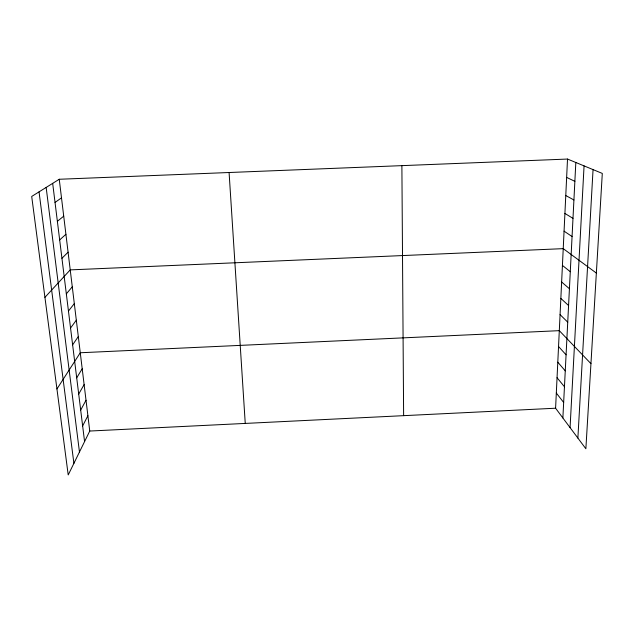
<?xml version="1.0" encoding="UTF-8"?>
<svg xmlns="http://www.w3.org/2000/svg" width="634" height="634" viewBox="0 0 634 634"><rect width="100%" height="100%" fill="white"/><g stroke="black" fill="none" stroke-linecap="round" stroke-linejoin="round"><path stroke-width="0.95" d="M567.517 159.055L602.3 173.423L585.871 448.777L555.59 408.217L567.517 159.055L59.247 179.263L31.7 196.445L68.21 474.945L89.751 431.041L59.247 179.263M562.873 417.972L575.823 162.478M570.069 427.609L584.065 165.886M577.875 438.07L593.052 169.603M82.642 425.921L87.896 415.738M80.684 410.079L86.018 400.252M78.703 394.055L84.124 384.6M76.706 377.84L82.206 368.766M56.941 388.975L80.264 352.758L559.299 330.663L590.951 363.654M72.625 344.841L78.307 336.567M70.556 328.047L76.318 320.178M68.456 311.048L74.313 303.607M66.332 293.851L72.276 286.845M44.927 297.354L70.223 269.886L563.23 248.647L596.356 273.064M61.934 258.3L68.084 252.197M59.667 239.914L65.912 234.303M57.369 221.298L63.717 216.178M55.039 202.452L61.498 197.832M89.751 431.041L555.59 408.217M566.637 177.401L574.864 181.34M565.774 195.534L573.921 199.972M564.918 213.452L572.985 218.365M564.07 231.156L572.066 236.537M562.429 265.424L570.283 271.701M561.629 282.011L569.419 288.716M560.844 298.416L568.571 305.533M560.068 314.63L567.731 322.151M558.546 346.521L566.075 354.818M557.793 362.196L565.259 370.874M557.048 377.706L564.45 386.756M556.311 393.048L563.658 402.447M39.039 191.872L73.901 463.343M46.155 187.426L79.464 452.018M52.677 183.353L84.576 441.589M229.088 172.511L245.247 423.425M401.885 165.64L403.628 415.666"/></g></svg>
